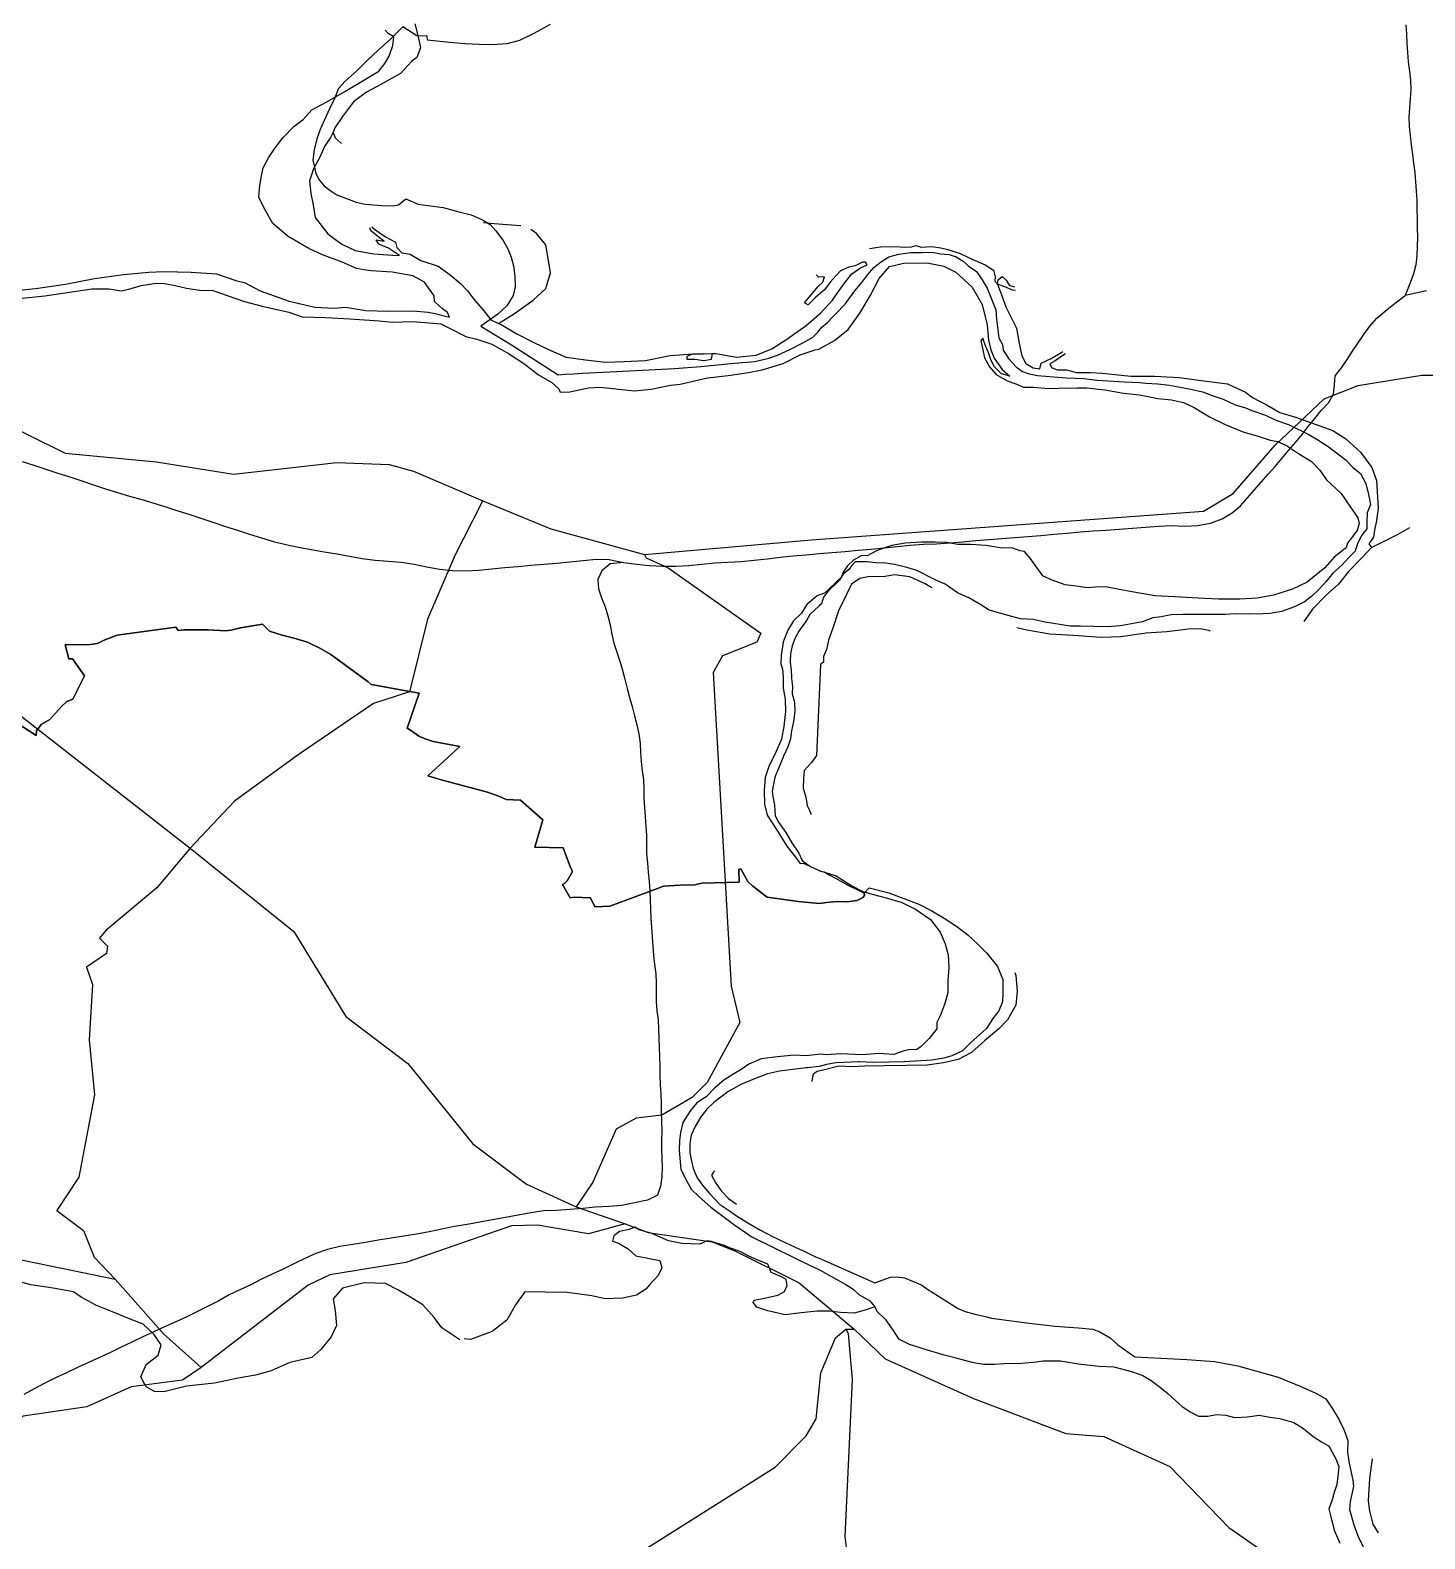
# Model space of a CAD drawing. Header units: metres. Extents: x 13.21 to 19.52, y 42.14 to 46.62.
# Drawn here: x 18.8407 to 19.1119, y 45.308 to 45.6013 of the extents above; entities that cross this region are included whole.
import ezdxf

# ---------------------------------------------------------------- set-up
doc = ezdxf.new("R2010")
doc.units = ezdxf.units.M
doc.header["$MEASUREMENT"] = 0
for name, color, linetype in [('CESTE', 5, 'Continuous'), ('hr', 9, 'Continuous'), ('PRUGE', 7, 'Continuous'), ('RIJEKE', 4, 'Continuous')]:
    doc.layers.add(name, color=color, linetype=linetype)

msp = doc.modelspace()

# ---------------------------------------------------------------- linework, layer by layer
at = {"layer": 'CESTE'}
for p, q in [((18.92315, 45.49882), (18.92874, 45.50982)), ((18.9602, 45.49934), (18.99266, 45.50223)), ((18.9602, 45.49934), (18.96052, 45.49872)), ((18.94692, 45.37252), (18.9564, 45.36924)), ((18.99932, 45.34876), (18.9998, 45.34791)), ((18.99932, 45.34876), (19.00098, 45.34874))]:
    msp.add_line(p, q, dxfattribs=at)
for points in [[(19.20006, 45.55706), (19.19057, 45.5511), (19.14395, 45.53242), (19.13182, 45.52946), (19.12939, 45.5295), (19.12394, 45.53315), (19.11899, 45.53414), (19.11134, 45.53417), (19.09887, 45.53218), (19.09227, 45.52954), (19.08285, 45.52064)], [(18.78033, 45.53806), (18.79305, 45.53821), (18.80287, 45.53621), (18.83296, 45.52628), (18.84753, 45.51909), (18.86528, 45.51736), (18.88024, 45.51498), (18.90033, 45.51728), (18.91054, 45.51689), (18.91529, 45.51559), (18.92874, 45.50982)], [(18.99266, 45.50223), (19.06886, 45.50782), (19.07467, 45.51123), (19.08285, 45.52064)], [(18.92874, 45.50982), (18.94195, 45.50436), (18.9602, 45.49934)], [(18.92315, 45.49882), (18.91798, 45.48679), (18.91446, 45.47265), (18.90749, 45.47042), (18.89283, 45.46044), (18.88046, 45.45139), (18.87181, 45.44228)], [(18.96052, 45.49872), (18.96482, 45.4968), (18.98282, 45.48406), (18.98203, 45.48234), (18.97538, 45.47964), (18.97354, 45.47642), (18.97701, 45.41546), (18.97872, 45.40838), (18.97238, 45.39671), (18.96943, 45.39379), (18.96358, 45.39035), (18.95856, 45.38977), (18.95469, 45.38765), (18.95017, 45.37734), (18.94692, 45.37252)], [(18.80734, 45.49431), (18.82614, 45.47793), (18.87181, 45.44228)], [(18.87181, 45.44228), (18.86536, 45.43454), (18.85545, 45.42624), (18.8542, 45.42475), (18.85576, 45.4232), (18.85559, 45.42182), (18.8517, 45.41917), (18.85282, 45.41579), (18.85218, 45.40504), (18.85323, 45.39431), (18.85016, 45.3783), (18.84592, 45.37181), (18.85111, 45.36792), (18.85319, 45.36276), (18.85725, 45.35851)], [(18.87181, 45.44228), (18.89202, 45.42609), (18.90208, 45.40956), (18.91419, 45.40041), (18.92682, 45.38481), (18.93723, 45.37693), (18.94692, 45.37252)], [(18.70388, 45.37324), (18.7058, 45.37446), (18.70786, 45.37767), (18.72266, 45.38042), (18.74043, 45.3793), (18.74553, 45.37946), (18.7503, 45.38057), (18.76553, 45.37923), (18.77495, 45.37664), (18.78986, 45.37426), (18.79211, 45.37328), (18.79279, 45.3699), (18.79505, 45.36893), (18.81276, 45.36759), (18.85725, 45.35851)], [(18.9564, 45.36924), (18.94933, 45.36729), (18.93941, 45.36896), (18.93434, 45.36888), (18.91379, 45.3617), (18.89899, 45.3593), (18.89479, 45.35731), (18.874, 45.34128)], [(18.9564, 45.36924), (18.96088, 45.36757), (18.97334, 45.36573), (18.97776, 45.36397), (18.99028, 45.35776), (19.00098, 45.34874)], [(18.85725, 45.35851), (18.86665, 45.34786), (18.874, 45.34128)], [(18.99164, 45.32804), (18.99359, 45.33132), (18.99445, 45.3403), (18.99732, 45.34708), (18.99932, 45.34876)], [(19.00098, 45.34874), (19.00701, 45.343), (19.02416, 45.33526), (19.04212, 45.32845), (19.0495, 45.32788), (19.06235, 45.32206), (19.07383, 45.31017), (19.08831, 45.30009), (19.10066, 45.28799)], [(18.9998, 45.34791), (19.00057, 45.33896), (18.99916, 45.30847), (19.00073, 45.29599), (18.99538, 45.28029), (18.99588, 45.27129), (18.99168, 45.26761)], [(18.874, 45.34128), (18.87035, 45.33885), (18.86035, 45.33753), (18.85177, 45.33368), (18.83937, 45.33182), (18.8343, 45.32921)], [(18.90533, 45.24919), (18.90814, 45.25419), (18.90761, 45.25956), (18.91139, 45.26171), (18.91294, 45.26518), (18.92505, 45.2789), (18.92899, 45.28113), (18.94244, 45.2861), (18.94429, 45.29313), (18.94649, 45.29631), (18.95907, 45.3052), (18.98562, 45.32193), (18.99164, 45.32804)]]:
    msp.add_lwpolyline(points, dxfattribs=at)
at = {"layer": 'hr'}
for points in [[(18.94187, 45.6024), (18.93868, 45.60068), (18.93585, 45.59927), (18.93341, 45.59863), (18.93057, 45.59846), (18.92801, 45.5985), (18.92531, 45.59865), (18.92227, 45.59888), (18.91802, 45.59937), (18.91793, 45.60017), (18.91589, 45.60018), (18.91322, 45.60193), (18.91083, 45.5996), (18.9084, 45.59741), (18.90632, 45.59547), (18.90424, 45.59343), (18.90199, 45.59136), (18.90067, 45.58995), (18.89997, 45.58817), (18.89898, 45.58614), (18.89792, 45.58373), (18.89709, 45.58198), (18.89646, 45.58015), (18.89593, 45.57806), (18.89572, 45.57606), (18.89593, 45.57495), (18.89627, 45.57344), (18.89691, 45.57218), (18.8979, 45.57102), (18.89898, 45.57022), (18.90034, 45.56929), (18.9041, 45.56784), (18.9059, 45.56748), (18.90903, 45.56725), (18.91127, 45.56715), (18.91233, 45.56736), (18.9138, 45.56851), (18.91618, 45.56749), (18.92104, 45.56681), (18.92365, 45.56609), (18.92647, 45.5654), (18.92868, 45.56442), (18.93019, 45.56351), (18.93126, 45.56229), (18.93272, 45.56039), (18.93364, 45.55882), (18.93423, 45.55717), (18.9347, 45.55547), (18.93497, 45.55349), (18.93501, 45.5514), (18.93463, 45.54972), (18.93343, 45.54771), (18.93164, 45.54609), (18.92839, 45.54378), (18.93433, 45.54012), (18.94341, 45.53432), (18.94475, 45.5344), (18.94638, 45.53449), (18.94821, 45.5346), (18.95472, 45.53497), (18.966, 45.5355), (18.97117, 45.5359), (18.97769, 45.53655), (18.98166, 45.53689), (18.98437, 45.53756), (18.98602, 45.53815), (18.98848, 45.53923), (18.99124, 45.54063), (18.99292, 45.54162), (18.99388, 45.5426), (18.99413, 45.54293), (18.99465, 45.54356), (18.99579, 45.54447), (18.99671, 45.54547), (18.99798, 45.54672), (18.99935, 45.5482), (19.00109, 45.55064), (19.00243, 45.55224), (19.00361, 45.5538), (19.00476, 45.55519), (19.00609, 45.55622), (19.00772, 45.55721), (19.00965, 45.55777), (19.01194, 45.5581), (19.01421, 45.55807), (19.01614, 45.55815), (19.01777, 45.55784), (19.0194, 45.55766), (19.02081, 45.55722), (19.02235, 45.55627), (19.02312, 45.55552), (19.02473, 45.55439), (19.02585, 45.55278), (19.02679, 45.55114), (19.02852, 45.54695), (19.02862, 45.54509), (19.02909, 45.54147), (19.02982, 45.54018), (19.02995, 45.53909), (19.03098, 45.53749), (19.03247, 45.53587), (19.03372, 45.53492), (19.03479, 45.53455), (19.03498, 45.53449), (19.03658, 45.53415), (19.04216, 45.53369), (19.04566, 45.53361), (19.04813, 45.53328), (19.05354, 45.53292), (19.05652, 45.53278), (19.05766, 45.5327), (19.06003, 45.53253), (19.06226, 45.53228), (19.06641, 45.53149), (19.06872, 45.53096), (19.07058, 45.53029), (19.07272, 45.52958), (19.07505, 45.52845), (19.07704, 45.52786), (19.0783, 45.52737), (19.08097, 45.52644), (19.08256, 45.52567), (19.08284, 45.52554), (19.08552, 45.52455), (19.08938, 45.52272), (19.09111, 45.52167), (19.09316, 45.52034), (19.09498, 45.51891), (19.09664, 45.51769), (19.09786, 45.51634), (19.09941, 45.51509), (19.10045, 45.51317), (19.101, 45.51105), (19.10139, 45.50906), (19.10074, 45.50746), (19.10064, 45.50574), (19.10063, 45.50434), (19.09958, 45.50304), (19.09883, 45.50141), (19.09845, 45.50026), (19.09837, 45.5), (19.0972, 45.49884), (19.0958, 45.49732), (19.09411, 45.49578), (19.09266, 45.49408), (19.09122, 45.49249), (19.08993, 45.49129), (19.0885, 45.49015), (19.08657, 45.48922), (19.08407, 45.48829), (19.08187, 45.4879), (19.08041, 45.48782), (19.07772, 45.48779), (19.07507, 45.4878), (19.07304, 45.4877), (19.07088, 45.48772), (19.06823, 45.48768), (19.06493, 45.4877), (19.06264, 45.48765), (19.06188, 45.48749), (19.06074, 45.48726), (19.05902, 45.48704), (19.05705, 45.48628), (19.05277, 45.48551), (19.05015, 45.48532), (19.04496, 45.48543), (19.04296, 45.48544), (19.03811, 45.48619), (19.03579, 45.48672), (19.03328, 45.48688), (19.03092, 45.48748), (19.02722, 45.48857), (19.02557, 45.48959), (19.02327, 45.49093), (19.02108, 45.49191), (19.01865, 45.49362), (19.01671, 45.49442), (19.01313, 45.49626), (19.0112, 45.49687), (19.00883, 45.49745), (19.00713, 45.49771), (19.00518, 45.49776), (19.00351, 45.49791), (19.00118, 45.49795), (19.00052, 45.49726), (18.99992, 45.49644), (18.99884, 45.49554), (18.99809, 45.49436), (18.99583, 45.49216), (18.9952, 45.49134), (18.995, 45.49105), (18.99458, 45.48978), (18.99413, 45.48938), (18.99235, 45.48768), (18.99166, 45.48654), (18.99034, 45.48463), (18.99023, 45.48446), (18.98949, 45.48316), (18.9889, 45.48163), (18.98859, 45.4801), (18.98854, 45.47847), (18.98873, 45.47684), (18.98876, 45.47553), (18.98877, 45.47525), (18.98895, 45.47372), (18.98891, 45.47228), (18.98938, 45.47063), (18.9894, 45.46889), (18.98914, 45.46693), (18.98879, 45.46508), (18.9886, 45.46352), (18.98803, 45.46196), (18.9872, 45.46017), (18.98657, 45.45855), (18.98604, 45.45733), (18.98588, 45.45692), (18.98555, 45.45601), (18.98519, 45.4544), (18.98503, 45.45326), (18.98514, 45.45234), (18.98544, 45.45065), (18.98559, 45.44856), (18.98625, 45.44734), (18.98766, 45.44534), (18.98882, 45.4433), (18.99023, 45.44129), (18.99086, 45.43985), (18.99164, 45.43932), (18.99246, 45.43871), (18.99413, 45.4379), (18.9944, 45.43779), (18.99511, 45.43767), (18.99623, 45.43702), (18.99736, 45.43647), (18.99998, 45.43493), (19.00193, 45.43407), (19.00288, 45.43352), (19.00296, 45.43306), (19.00265, 45.43271), (19.00208, 45.43237), (19.0015, 45.43213), (19.00011, 45.43188), (18.99961, 45.43184), (18.99793, 45.43193), (18.99679, 45.43185), (18.99561, 45.43172), (18.99413, 45.43152), (18.9901, 45.4319), (18.98405, 45.43274), (18.98123, 45.43488), (18.98025, 45.43581), (18.97892, 45.43826), (18.97855, 45.43815), (18.97857, 45.43567), (18.97131, 45.43544), (18.96997, 45.43516), (18.96711, 45.43506), (18.96387, 45.4349), (18.96322, 45.43465), (18.9587, 45.43293), (18.95342, 45.43101), (18.95055, 45.43088), (18.94966, 45.43261), (18.94654, 45.43274), (18.94572, 45.43263), (18.94427, 45.43522), (18.94468, 45.43548), (18.94514, 45.43595), (18.94614, 45.43761), (18.9461, 45.43793), (18.94579, 45.43854), (18.94437, 45.44237), (18.93886, 45.44246), (18.94043, 45.44781), (18.93607, 45.45159), (18.93329, 45.45172), (18.93185, 45.45236), (18.92963, 45.45317), (18.92063, 45.45556), (18.91803, 45.45632), (18.92429, 45.46203), (18.9191, 45.46298), (18.91752, 45.46352), (18.91641, 45.46397), (18.91468, 45.46519), (18.91402, 45.46559), (18.91636, 45.47239), (18.91528, 45.47261), (18.90706, 45.47409), (18.90646, 45.47459), (18.89922, 45.47991), (18.89704, 45.48113), (18.89464, 45.4823), (18.89223, 45.48303), (18.88972, 45.4837), (18.88727, 45.48445), (18.88588, 45.48582), (18.88279, 45.48528), (18.88165, 45.48508), (18.87976, 45.48464), (18.87874, 45.48455), (18.87533, 45.4847), (18.87101, 45.48473), (18.87062, 45.48471), (18.86948, 45.48462), (18.86904, 45.48522), (18.85762, 45.48366), (18.85513, 45.48271), (18.85381, 45.48205), (18.85244, 45.48186), (18.84751, 45.4818), (18.84824, 45.47907), (18.84893, 45.47911), (18.85131, 45.47578), (18.84902, 45.47126), (18.84786, 45.47078), (18.84683, 45.46981), (18.84457, 45.46732), (18.84289, 45.46633), (18.84195, 45.46508), (18.8419, 45.4642), (18.83444, 45.46896)], [(18.83444, 45.46896), (18.8419, 45.4642), (18.84195, 45.46508), (18.84289, 45.46633), (18.84457, 45.46732), (18.84683, 45.46981), (18.84786, 45.47078), (18.84902, 45.47126), (18.85131, 45.47578), (18.84893, 45.47911), (18.84824, 45.47907), (18.84751, 45.4818), (18.85244, 45.48186), (18.85381, 45.48205), (18.85513, 45.48271), (18.85762, 45.48366), (18.86904, 45.48522), (18.86948, 45.48462), (18.87062, 45.48471), (18.87101, 45.48473), (18.87533, 45.4847), (18.87874, 45.48455), (18.87976, 45.48464), (18.88165, 45.48508), (18.88279, 45.48528), (18.88588, 45.48582), (18.88727, 45.48445), (18.88972, 45.4837), (18.89223, 45.48303), (18.89464, 45.4823), (18.89704, 45.48113), (18.89922, 45.47991), (18.90646, 45.47459), (18.90706, 45.47409), (18.91528, 45.47261), (18.91636, 45.47239), (18.91402, 45.46559), (18.91468, 45.46519), (18.91641, 45.46397), (18.91752, 45.46352), (18.9191, 45.46298), (18.92429, 45.46203), (18.91803, 45.45632), (18.92063, 45.45556), (18.92963, 45.45317), (18.93185, 45.45236), (18.93329, 45.45172), (18.93607, 45.45159), (18.94043, 45.44781), (18.93886, 45.44246), (18.94437, 45.44237), (18.94579, 45.43854), (18.9461, 45.43793), (18.94614, 45.43761), (18.94514, 45.43595), (18.94468, 45.43548), (18.94427, 45.43522), (18.94572, 45.43263), (18.94654, 45.43274), (18.94966, 45.43261), (18.95055, 45.43088), (18.95342, 45.43101), (18.9587, 45.43293), (18.96322, 45.43465), (18.96387, 45.4349), (18.96711, 45.43506), (18.96997, 45.43516), (18.97131, 45.43544), (18.97857, 45.43567), (18.97855, 45.43815), (18.97892, 45.43826), (18.98025, 45.43581), (18.98123, 45.43488), (18.98405, 45.43274), (18.9901, 45.4319), (18.99413, 45.43152), (18.99561, 45.43172), (18.99679, 45.43185), (18.99793, 45.43193), (18.99961, 45.43184), (19.00011, 45.43188), (19.0015, 45.43213), (19.00208, 45.43237), (19.00265, 45.43271), (19.00296, 45.43306), (19.00288, 45.43352), (19.00386, 45.43459), (19.00772, 45.43358), (19.01352, 45.43137), (19.01606, 45.4301), (19.0188, 45.42848), (19.02115, 45.42688), (19.02308, 45.42541), (19.02502, 45.42358), (19.02668, 45.42194), (19.02884, 45.41925), (19.02986, 45.41672), (19.02987, 45.4141), (19.02982, 45.41242), (19.02906, 45.41067), (19.02794, 45.40914), (19.02669, 45.40722), (19.02542, 45.40602), (19.02359, 45.4044), (19.022, 45.4029), (19.01995, 45.40191), (19.01838, 45.40146), (19.01608, 45.40104), (19.01075, 45.40076), (19.01061, 45.40075), (19.00767, 45.40064), (19.00455, 45.40063), (19.00199, 45.40071), (19.00179, 45.40072), (18.99748, 45.40053), (18.99561, 45.4002), (18.99414, 45.3998), (18.99187, 45.39959), (18.99165, 45.39955), (18.98641, 45.39889), (18.98412, 45.39838), (18.98155, 45.39741), (18.9789, 45.39632), (18.97799, 45.3958), (18.97642, 45.39487), (18.9737, 45.39282), (18.97229, 45.3915), (18.97111, 45.39001), (18.97005, 45.38816), (18.96923, 45.38646), (18.96899, 45.38481), (18.96902, 45.38307), (18.96934, 45.3814), (18.96968, 45.37998), (18.97043, 45.3782), (18.97149, 45.37675), (18.9728, 45.37514), (18.97493, 45.37295), (18.97516, 45.37279), (18.9767, 45.37179), (18.97808, 45.37082), (18.98028, 45.36944), (18.98277, 45.36802), (18.98523, 45.36674), (18.98853, 45.36515), (18.99034, 45.36432), (18.99123, 45.36391), (18.99344, 45.36284), (18.99413, 45.36255), (19.00495, 45.35776), (19.00801, 45.3589), (19.00934, 45.35891), (19.01073, 45.35875), (19.01385, 45.35744), (19.01411, 45.35733), (19.01551, 45.35636), (19.01591, 45.35609), (19.02106, 45.35285), (19.02132, 45.35273), (19.02252, 45.35218), (19.02444, 45.35165), (19.02648, 45.3512), (19.02769, 45.35093), (19.0311, 45.35043), (19.03448, 45.35), (19.04003, 45.34935), (19.04461, 45.34903), (19.0474, 45.34874), (19.04875, 45.34826), (19.05071, 45.34708), (19.05222, 45.34569), (19.05553, 45.34336), (19.06567, 45.34284), (19.07101, 45.34246), (19.07555, 45.3416), (19.08338, 45.33942), (19.08783, 45.33762), (19.09062, 45.33635), (19.09269, 45.33521), (19.09397, 45.33324), (19.09526, 45.33114), (19.09615, 45.32924), (19.09694, 45.32714), (19.0969, 45.32477), (19.09721, 45.32274), (19.09792, 45.31942), (19.09803, 45.31816), (19.09738, 45.31525), (19.09728, 45.31367), (19.09809, 45.31071), (19.09906, 45.30823), (19.10065, 45.30506)]]:
    msp.add_lwpolyline(points, dxfattribs=at)
at = {"layer": 'PRUGE'}
for points in [[(19.10825, 45.60232), (19.10833, 45.60052), (19.10841, 45.59873), (19.10853, 45.59694), (19.1087, 45.59515), (19.10894, 45.59336), (19.10911, 45.59157), (19.10918, 45.58977), (19.10906, 45.58797), (19.10893, 45.58618), (19.10883, 45.58439), (19.10891, 45.58259), (19.10906, 45.5808), (19.10928, 45.57901), (19.10951, 45.57723), (19.10975, 45.57544), (19.10996, 45.57365), (19.11012, 45.57185), (19.11025, 45.57006), (19.11034, 45.56826), (19.1104, 45.56647), (19.11043, 45.56468), (19.11046, 45.56288), (19.11047, 45.56108), (19.11046, 45.55929), (19.1104, 45.5575), (19.1102, 45.5557), (19.10971, 45.55393), (19.10907, 45.5522), (19.10811, 45.54975)], [(19.11224, 45.55061), (19.10811, 45.54975)], [(18.95612, 45.49784), (18.95863, 45.49751), (18.96115, 45.49722), (18.9637, 45.49708), (18.96626, 45.49709), (18.9688, 45.49721), (18.97133, 45.49749), (18.97386, 45.49773), (18.97641, 45.49788), (18.97896, 45.49803), (18.98149, 45.49825), (18.98402, 45.49853), (18.98654, 45.49884), (18.98906, 45.4991), (18.9916, 45.49932), (18.99414, 45.49954), (18.99668, 45.49973), (18.99921, 45.49994), (19.00175, 45.50018), (19.00428, 45.50042), (19.00681, 45.50065), (19.00935, 45.5009), (19.01187, 45.5012), (19.01441, 45.50136), (19.01697, 45.50145), (19.01951, 45.50163), (19.02205, 45.50184), (19.02459, 45.50206), (19.02712, 45.50226), (19.02966, 45.50246), (19.0322, 45.50264), (19.03474, 45.50285), (19.03728, 45.50307), (19.03981, 45.5033), (19.04235, 45.50354), (19.04488, 45.50376), (19.04743, 45.50394), (19.04997, 45.5041), (19.05251, 45.50428), (19.05506, 45.50447), (19.0576, 45.50466), (19.06014, 45.50486), (19.06268, 45.50501), (19.06268, 45.50501), (19.06525, 45.50489), (19.06778, 45.50501), (19.07025, 45.50548), (19.07253, 45.50631), (19.07447, 45.50746), (19.07609, 45.50886), (19.07746, 45.51038), (19.07878, 45.51192), (19.08011, 45.51345), (19.08149, 45.51496), (19.08283, 45.5165), (19.08411, 45.51805), (19.08542, 45.51959), (19.08675, 45.52112), (19.08805, 45.52267), (19.08927, 45.52425), (19.09051, 45.52582), (19.09178, 45.52737), (19.09318, 45.52888), (19.09416, 45.53053), (19.09438, 45.53232), (19.09447, 45.53408), (19.09571, 45.53567), (19.09683, 45.53729), (19.09789, 45.53892), (19.09898, 45.54054), (19.10007, 45.54217), (19.10124, 45.54377), (19.10261, 45.54529), (19.1042, 45.54669), (19.1059, 45.54803), (19.10811, 45.54975)], [(18.83914, 45.51746), (18.84147, 45.51671), (18.84379, 45.51596), (18.84611, 45.51521), (18.84843, 45.51446), (18.85075, 45.51369), (18.85306, 45.51291), (18.85537, 45.51216), (18.85772, 45.51144), (18.86007, 45.51074), (18.86243, 45.51004), (18.86478, 45.50933), (18.86712, 45.50861), (18.86944, 45.50787), (18.87177, 45.50712), (18.8741, 45.50637), (18.87642, 45.50561), (18.87873, 45.50484), (18.88104, 45.50408), (18.88337, 45.50333), (18.8857, 45.50259), (18.88805, 45.50188), (18.89045, 45.50128), (18.89291, 45.50077), (18.89539, 45.50034), (18.89787, 45.49991), (18.90035, 45.49948), (18.90283, 45.49905), (18.90531, 45.4986), (18.90782, 45.49827), (18.91037, 45.4981), (18.9129, 45.49785), (18.9154, 45.49747), (18.91785, 45.49696), (18.92034, 45.49654), (18.92286, 45.49627), (18.92542, 45.49618), (18.92796, 45.49633), (18.9305, 45.49658), (18.93302, 45.49685), (18.93556, 45.49706), (18.9381, 45.49727), (18.94063, 45.49747), (18.94317, 45.4977), (18.9457, 45.49794), (18.94823, 45.49819), (18.95078, 45.49848), (18.95078, 45.49848), (18.95329, 45.49841), (18.95612, 45.49784)], [(18.95612, 45.49784), (18.95353, 45.49752), (18.95188, 45.49622), (18.9511, 45.4945), (18.95126, 45.49268), (18.95185, 45.49094), (18.95255, 45.4892), (18.95306, 45.48744), (18.95349, 45.48568), (18.95386, 45.4839), (18.95423, 45.48212), (18.95481, 45.48037), (18.95542, 45.47862), (18.95592, 45.47686), (18.95638, 45.4751), (18.95683, 45.47333), (18.95729, 45.47156), (18.95776, 45.4698), (18.95825, 45.46803), (18.95872, 45.46627), (18.9591, 45.46449), (18.95934, 45.46271), (18.95943, 45.46091), (18.95954, 45.45911), (18.95971, 45.45732), (18.95997, 45.45554), (18.96006, 45.45374), (18.96009, 45.45194), (18.96019, 45.45015), (18.96031, 45.44836), (18.96044, 45.44656), (18.96059, 45.44477), (18.96059, 45.44298), (18.96059, 45.44118), (18.96075, 45.43939), (18.96093, 45.43759), (18.96109, 45.4358), (18.96121, 45.43401), (18.9613, 45.43222), (18.96137, 45.43042), (18.96145, 45.42863), (18.96154, 45.42683), (18.96165, 45.42504), (18.96178, 45.42325), (18.96193, 45.42146), (18.96213, 45.41966), (18.96236, 45.41787), (18.96246, 45.41607), (18.96248, 45.41428), (18.96243, 45.41249), (18.96261, 45.41069), (18.96282, 45.4089), (18.96291, 45.40711), (18.96298, 45.40531), (18.96304, 45.40352), (18.96311, 45.40173), (18.96316, 45.39993), (18.9632, 45.39813), (18.96326, 45.39634), (18.96336, 45.39454), (18.96343, 45.39275), (18.96346, 45.39095), (18.96351, 45.38916), (18.96353, 45.38736), (18.9635, 45.38556), (18.96349, 45.38377), (18.96353, 45.38197), (18.96363, 45.38018), (18.96359, 45.37839), (18.96332, 45.37658), (18.96272, 45.37478), (18.96075, 45.37385), (18.95822, 45.37329), (18.95577, 45.37279), (18.95324, 45.37261), (18.95069, 45.37249), (18.94817, 45.37225), (18.94564, 45.372), (18.9431, 45.37181), (18.94055, 45.37174), (18.93806, 45.37139), (18.93559, 45.37093), (18.93313, 45.37046), (18.93066, 45.37002), (18.92818, 45.36958), (18.92573, 45.36911), (18.92325, 45.36869), (18.92078, 45.36823), (18.91834, 45.36771), (18.91587, 45.36726), (18.91339, 45.36685), (18.9109, 45.36648), (18.90842, 45.36606), (18.90594, 45.36563), (18.90346, 45.36523), (18.90097, 45.36482), (18.89855, 45.36427), (18.89627, 45.36347), (18.89411, 45.36251), (18.89203, 45.36147), (18.88994, 45.36044), (18.88781, 45.35946), (18.88569, 45.35846), (18.88366, 45.35737), (18.88152, 45.35641), (18.8794, 45.35541), (18.87739, 45.3543), (18.87534, 45.35323), (18.87326, 45.3522), (18.87117, 45.35118), (18.86903, 45.3502), (18.86688, 45.34923), (18.86477, 45.34823), (18.86263, 45.34725), (18.8605, 45.34626), (18.85842, 45.34523), (18.85632, 45.34421), (18.85419, 45.34322), (18.85204, 45.34225), (18.84991, 45.34128), (18.84779, 45.34028), (18.84567, 45.33929), (18.84358, 45.33826), (18.84153, 45.33719), (18.83952, 45.33609)]]:
    msp.add_lwpolyline(points, dxfattribs=at)
at = {"layer": 'RIJEKE'}
for points in [[(18.8361, 45.5505), (18.84179, 45.55109), (18.84758, 45.55194), (18.85323, 45.55301), (18.85885, 45.55383), (18.86382, 45.55425), (18.86673, 45.55436), (18.87202, 45.55427), (18.87202, 45.55427), (18.87694, 45.55394), (18.88089, 45.55256), (18.88243, 45.55227), (18.88544, 45.55065), (18.89111, 45.54864), (18.8961, 45.54746), (18.89991, 45.54728), (18.90203, 45.54744), (18.90203, 45.54744), (18.90284, 45.54734), (18.90597, 45.54683), (18.91037, 45.54665), (18.91518, 45.54671), (18.91518, 45.54671), (18.9181, 45.54646), (18.9195, 45.54621), (18.92224, 45.54548), (18.92189, 45.5464), (18.92088, 45.54711), (18.92031, 45.54766), (18.91935, 45.54858), (18.91929, 45.54964), (18.91743, 45.55229), (18.91517, 45.55353), (18.9111, 45.55428), (18.90706, 45.55454), (18.90564, 45.55474), (18.90416, 45.55495), (18.9014, 45.55621), (18.89757, 45.55761), (18.89491, 45.55889), (18.89092, 45.56122), (18.88793, 45.56372), (18.88627, 45.5666), (18.88522, 45.56885), (18.88536, 45.57109), (18.8857, 45.57296), (18.88606, 45.57451), (18.88706, 45.57651), (18.88835, 45.57845), (18.88994, 45.58043), (18.89199, 45.58256), (18.89381, 45.58396), (18.89553, 45.5858), (18.8984, 45.58736), (18.90192, 45.58935), (18.90629, 45.59198), (18.90853, 45.59331), (18.9097, 45.5948), (18.91053, 45.59624), (18.91128, 45.59831), (18.91143, 45.60004), (18.91033, 45.60064), (18.90979, 45.60131)], [(18.91555, 45.60251), (18.91616, 45.6), (18.91666, 45.59784), (18.91589, 45.59602), (18.91489, 45.59523), (18.91277, 45.59288), (18.90889, 45.59072), (18.90613, 45.58923), (18.90362, 45.58737), (18.90144, 45.58453), (18.89995, 45.58231), (18.89963, 45.58146)], [(18.89963, 45.58146), (18.89915, 45.58045), (18.89798, 45.57867), (18.89704, 45.57663), (18.89581, 45.57433), (18.89503, 45.57204), (18.89529, 45.56953), (18.89575, 45.56735), (18.89614, 45.56491), (18.89858, 45.56173), (18.90135, 45.55969), (18.90395, 45.55849), (18.90756, 45.55779), (18.91121, 45.55753), (18.91255, 45.55749), (18.91039, 45.55892), (18.90852, 45.55969), (18.90798, 45.56056), (18.90798, 45.56056), (18.90955, 45.56026), (18.90865, 45.56093), (18.90697, 45.56229), (18.90676, 45.56289)], [(18.90124, 45.57929), (18.90011, 45.58028), (18.89963, 45.58146)], [(18.90715, 45.5631), (18.90767, 45.56263), (18.90985, 45.5611), (18.91177, 45.56012), (18.91201, 45.55907), (18.91299, 45.55801), (18.9146, 45.55774), (18.91671, 45.55652), (18.92006, 45.55541), (18.92237, 45.55374), (18.92441, 45.55205), (18.92578, 45.55066), (18.92701, 45.54902), (18.92895, 45.54676), (18.93031, 45.54496), (18.93177, 45.5443)], [(18.93612, 45.56327), (18.93344, 45.56343), (18.93093, 45.56363), (18.92888, 45.56388)], [(18.93177, 45.5443), (18.9349, 45.54625), (18.93851, 45.54884), (18.94103, 45.55109), (18.94189, 45.55411), (18.94141, 45.55733), (18.94103, 45.5596), (18.93916, 45.56176), (18.93831, 45.56242)], [(18.93831, 45.56242), (18.93811, 45.56258)], [(19.00395, 45.55884), (19.00606, 45.55918), (19.00886, 45.55927), (19.00886, 45.55927), (19.01083, 45.55913), (19.0121, 45.55917), (19.01292, 45.55942), (19.01292, 45.55942), (19.01399, 45.5591), (19.01607, 45.55925), (19.01607, 45.55925), (19.01782, 45.55899), (19.01918, 45.55868), (19.02156, 45.5579), (19.02401, 45.5567), (19.02646, 45.55567), (19.02803, 45.55464), (19.0284, 45.55335), (19.02828, 45.55252), (19.02886, 45.55193)], [(18.97339, 45.53844), (18.97407, 45.53846), (18.97407, 45.53846), (18.97805, 45.5377), (18.9819, 45.53814), (18.98497, 45.53936), (18.98785, 45.54124), (18.99164, 45.54386), (18.99363, 45.54565), (18.99439, 45.54628), (18.99523, 45.54717), (18.99673, 45.54882), (18.99788, 45.55051), (18.99925, 45.55239), (19.0005, 45.55395), (19.00219, 45.55508), (19.00348, 45.55567), (19.00318, 45.55623), (19.00318, 45.55623), (19.00256, 45.55617), (19.00115, 45.55549), (18.99994, 45.55526), (18.99831, 45.55452), (18.99749, 45.55363), (18.99632, 45.55231), (18.99518, 45.55084), (18.99439, 45.55015), (18.99347, 45.54934), (18.99203, 45.54793), (18.99131, 45.54828), (18.99251, 45.54979), (18.99394, 45.55147), (18.99489, 45.5523), (18.99521, 45.55336), (18.99521, 45.55336), (18.99403, 45.55328), (18.99355, 45.55371)], [(18.83916, 45.54922), (18.8436, 45.54963), (18.84838, 45.55036), (18.85273, 45.55102), (18.85608, 45.551), (18.85608, 45.551), (18.85842, 45.55064), (18.85993, 45.55095), (18.86232, 45.55169), (18.86521, 45.55211), (18.86694, 45.55205), (18.86694, 45.55205), (18.86891, 45.55165), (18.87113, 45.55116), (18.87369, 45.55073), (18.87623, 45.55071), (18.87623, 45.55071), (18.87903, 45.54971), (18.88242, 45.54853), (18.88584, 45.54762), (18.891, 45.54649), (18.89362, 45.5456), (18.89817, 45.54543), (18.90288, 45.54516), (18.90861, 45.54477), (18.9111, 45.54454), (18.91517, 45.54465), (18.91517, 45.54465), (18.91828, 45.54442), (18.92058, 45.5442), (18.92217, 45.54343), (18.92542, 45.54178), (18.92759, 45.54122), (18.93052, 45.54027), (18.93372, 45.53847), (18.93692, 45.53639), (18.93956, 45.53429), (18.94218, 45.53282), (18.94354, 45.53155), (18.94379, 45.53093), (18.94568, 45.53099), (18.94931, 45.53178), (18.95159, 45.53193), (18.95159, 45.53193), (18.95521, 45.53151), (18.95822, 45.53116), (18.96147, 45.53152), (18.96523, 45.53229), (18.9671, 45.5325), (18.97241, 45.53369), (18.97646, 45.53418), (18.98044, 45.53475), (18.9831, 45.53524), (18.98713, 45.53651), (18.99046, 45.53818), (18.99339, 45.53913), (18.99411, 45.53926), (18.99712, 45.54097), (18.99979, 45.54313), (19.00209, 45.54628), (19.00404, 45.54968), (19.00584, 45.55304), (19.00785, 45.55534), (19.01059, 45.55598), (19.01517, 45.55606), (19.01517, 45.55606), (19.01842, 45.55545), (19.02074, 45.55425), (19.02393, 45.55131), (19.02585, 45.54799), (19.02679, 45.544), (19.02711, 45.54102), (19.02753, 45.53917), (19.02818, 45.53752), (19.02974, 45.53533), (19.0312, 45.53404), (19.02961, 45.5345), (19.02824, 45.53586), (19.02752, 45.53723), (19.02704, 45.53877), (19.02652, 45.53996), (19.02597, 45.5414), (19.02597, 45.5414), (19.0256, 45.54088), (19.026, 45.53913), (19.02632, 45.53762), (19.02727, 45.53585), (19.02854, 45.53438), (19.03071, 45.53315), (19.0324, 45.53255), (19.03388, 45.53192), (19.03584, 45.53188), (19.03584, 45.53188), (19.03877, 45.53163), (19.04076, 45.53169), (19.04435, 45.53177), (19.04622, 45.53175), (19.04622, 45.53175), (19.04973, 45.53138), (19.05333, 45.53073), (19.05647, 45.53038), (19.05998, 45.52971), (19.06265, 45.52941), (19.06499, 45.52895), (19.06708, 45.52794), (19.07005, 45.52614), (19.07311, 45.52467), (19.07673, 45.52318), (19.07934, 45.52242), (19.08184, 45.52162), (19.08331, 45.52133), (19.08524, 45.52044), (19.08758, 45.51888), (19.08987, 45.51743), (19.09148, 45.51578), (19.09281, 45.51391), (19.09563, 45.51123), (19.09746, 45.5086), (19.09889, 45.50651), (19.09916, 45.50537), (19.09877, 45.50405), (19.09769, 45.50262), (19.09686, 45.50157), (19.0966, 45.50067), (19.09619, 45.50034), (19.09431, 45.49885), (19.0925, 45.4968), (19.08905, 45.49402), (19.08622, 45.49262), (19.0825, 45.49147), (19.0793, 45.4909), (19.07595, 45.49071), (19.07181, 45.49068), (19.06785, 45.49086), (19.06326, 45.49114), (19.05948, 45.49131), (19.05642, 45.49182), (19.05246, 45.49259), (19.05024, 45.49303), (19.05024, 45.49303), (19.04871, 45.49306), (19.04622, 45.49286), (19.04467, 45.49312), (19.04196, 45.4935), (19.03924, 45.49444), (19.03766, 45.49521), (19.03645, 45.49685), (19.03517, 45.49865), (19.03406, 45.49995), (19.03326, 45.50009), (19.03182, 45.50058), (19.02934, 45.50067), (19.02657, 45.50109), (19.02364, 45.5013), (19.02364, 45.5013), (19.02109, 45.50134), (19.01891, 45.50173), (19.01891, 45.50173), (19.01669, 45.50175), (19.01406, 45.50174), (19.01089, 45.50154), (19.00827, 45.5011), (19.00632, 45.50044), (19.00527, 45.5001), (19.00351, 45.49908), (19.00246, 45.4992), (19.00246, 45.4992), (19.00084, 45.49829), (18.99967, 45.49717), (18.99879, 45.49593), (18.9985, 45.49504), (18.99735, 45.49388), (18.99617, 45.49277), (18.99516, 45.49184), (18.99379, 45.49135), (18.99176, 45.48966), (18.99069, 45.48794), (18.98918, 45.48648), (18.98808, 45.48466), (18.98752, 45.48333), (18.98712, 45.48235), (18.98674, 45.47978), (18.98671, 45.47811), (18.987, 45.47708), (18.98716, 45.47558), (18.98716, 45.47341), (18.98754, 45.47127), (18.98763, 45.46884), (18.9873, 45.46591), (18.98681, 45.46348), (18.98562, 45.46061), (18.98444, 45.45832), (18.98368, 45.45602), (18.98348, 45.45348), (18.98354, 45.45086), (18.98405, 45.44866), (18.98583, 45.44589), (18.98789, 45.44265), (18.98953, 45.44053), (18.99039, 45.43937), (18.99125, 45.43927), (18.99262, 45.43863), (18.99435, 45.43786), (18.99745, 45.43691), (19.0005, 45.43498), (19.00251, 45.43393), (19.00444, 45.43332), (19.00744, 45.43254), (19.00915, 45.43206)], [(19.02886, 45.55193), (19.02894, 45.55278), (19.02971, 45.55339), (19.02971, 45.55339), (19.03054, 45.55272), (19.03118, 45.55167), (19.03211, 45.5514)], [(19.03236, 45.55069), (19.03177, 45.55078), (19.03028, 45.55138), (19.02886, 45.55193)], [(19.02886, 45.55193), (19.02962, 45.54982), (19.03042, 45.5475), (19.0325, 45.54336), (19.03305, 45.54038), (19.03359, 45.53802), (19.03435, 45.53649), (19.03575, 45.53564), (19.03705, 45.53547), (19.03735, 45.53655), (19.03927, 45.5375), (19.04137, 45.53868), (19.04151, 45.53885)], [(18.93177, 45.5443), (18.9323, 45.54407), (18.93534, 45.5423), (18.93868, 45.54058), (18.94152, 45.53922), (18.94496, 45.53773), (18.94874, 45.53719), (18.95261, 45.53678), (18.95624, 45.53687), (18.96035, 45.53707), (18.96515, 45.53806), (18.96966, 45.53836)], [(18.96966, 45.53836), (18.96839, 45.53785), (18.96844, 45.53737), (18.97, 45.53736), (18.97, 45.53736), (18.97172, 45.53709), (18.9732, 45.53732), (18.97339, 45.53844)], [(18.96966, 45.53836), (18.97185, 45.53841), (18.97339, 45.53844)], [(19.04205, 45.5384), (19.0417, 45.5382), (19.04003, 45.53704), (19.039, 45.53643), (19.03934, 45.53571), (19.04045, 45.53524), (19.04224, 45.53529), (19.04224, 45.53529), (19.0442, 45.53473), (19.04684, 45.53473), (19.04684, 45.53473), (19.04926, 45.53461), (19.05474, 45.53406), (19.05943, 45.53405), (19.05943, 45.53405), (19.06416, 45.53375), (19.06896, 45.53312), (19.07353, 45.53252), (19.07708, 45.53093), (19.07841, 45.5299), (19.08128, 45.52838), (19.08375, 45.527), (19.08676, 45.52606), (19.08988, 45.52499), (19.09405, 45.52349), (19.09657, 45.52186), (19.09943, 45.51924), (19.10163, 45.51626), (19.1025, 45.51376), (19.10263, 45.51163), (19.10286, 45.50839), (19.10253, 45.50599), (19.10211, 45.50411), (19.10194, 45.50275), (19.10106, 45.50142), (19.10157, 45.50071)], [(19.10157, 45.50071), (19.10671, 45.5033), (19.10898, 45.50464)], [(19.10157, 45.50071), (19.09974, 45.49879), (19.09707, 45.49608), (19.09513, 45.49362), (19.09271, 45.49149), (19.0901, 45.48871), (19.08839, 45.48631)], [(19.01608, 45.4929), (19.01474, 45.49369), (19.01181, 45.49502), (19.00883, 45.4954), (19.00883, 45.4954), (19.00659, 45.49501), (19.00398, 45.49507), (19.00206, 45.49472), (19.00046, 45.49362), (18.99949, 45.49158), (18.99788, 45.48841), (18.99687, 45.48525), (18.99594, 45.4827), (18.99555, 45.48087), (18.995, 45.47951), (18.99498, 45.47843), (18.99441, 45.47797), (18.99364, 45.46026), (18.99266, 45.45894), (18.99125, 45.45739), (18.99109, 45.45581), (18.99101, 45.45394), (18.99159, 45.4522), (18.99184, 45.45059), (18.99214, 45.44991)], [(19.06995, 45.48456), (19.0683, 45.48493), (19.0683, 45.48493), (19.06598, 45.48484), (19.06175, 45.48435), (19.05774, 45.48407), (19.05281, 45.48335), (19.04897, 45.48325), (19.04358, 45.48359), (19.03899, 45.4839), (19.03456, 45.48464), (19.03262, 45.48512)], [(19.06995, 45.48456), (19.07016, 45.48456)], [(18.99214, 45.44991), (18.9926, 45.44884)], [(19.01013, 45.43177), (19.01289, 45.43039), (19.01579, 45.42841), (19.01771, 45.42595), (19.01867, 45.42368), (19.01926, 45.42155), (19.01938, 45.41905), (19.01914, 45.41664), (19.01916, 45.41412), (19.0185, 45.41188), (19.0177, 45.40967), (19.01705, 45.40841), (19.01705, 45.40712), (19.01556, 45.40529), (19.014, 45.4037), (19.01312, 45.40311), (19.01151, 45.40309), (19.01046, 45.40283), (19.00867, 45.40216), (19.00567, 45.40237), (19.00567, 45.40237), (19.00249, 45.4021), (18.99835, 45.4023), (18.99835, 45.4023), (18.99558, 45.40212), (18.99444, 45.40223), (18.99444, 45.40223), (18.99167, 45.4019), (18.98932, 45.402), (18.98932, 45.402), (18.98607, 45.40172), (18.98288, 45.40132), (18.98046, 45.40027), (18.97898, 45.39922), (18.97739, 45.39828), (18.97559, 45.39715), (18.97389, 45.39569), (18.97215, 45.39394), (18.97039, 45.39274), (18.96915, 45.39124), (18.96767, 45.38891), (18.96717, 45.38699), (18.967, 45.38543), (18.96693, 45.38357), (18.96711, 45.38132), (18.96728, 45.37987), (18.96781, 45.37861), (18.96851, 45.37739), (18.96935, 45.37594), (18.97082, 45.3745), (18.97309, 45.37246), (18.97517, 45.37094), (18.97774, 45.36896), (18.98104, 45.36673), (18.98512, 45.36471), (18.98934, 45.36263), (18.99237, 45.36112), (18.99434, 45.36022), (18.99644, 45.35905), (18.99931, 45.35742), (19.00078, 45.35655), (19.00189, 45.3555), (19.00401, 45.3543), (19.00496, 45.35307)], [(19.00915, 45.43206), (19.00936, 45.432), (19.01013, 45.43177)], [(19.03222, 45.41813), (19.03239, 45.41755), (19.03263, 45.41449), (19.0324, 45.41174), (19.03076, 45.40893), (19.0291, 45.40714), (19.02628, 45.40484), (19.0238, 45.40255), (19.0212, 45.40117), (19.01832, 45.40055), (19.01513, 45.40009), (19.01115, 45.39999), (19.00678, 45.39996), (19.00303, 45.3999), (19.00058, 45.39976), (18.99799, 45.39992), (18.99799, 45.39992), (18.99521, 45.39916), (18.99378, 45.39888), (18.99299, 45.39833), (18.99271, 45.39702), (18.99272, 45.3969)], [(18.97389, 45.37955), (18.97354, 45.3792), (18.97321, 45.37869), (18.97409, 45.37715), (18.97518, 45.3756), (18.97651, 45.37418), (18.97807, 45.37308)], [(19.00496, 45.35307), (19.00307, 45.35244), (19.00099, 45.3519), (18.99829, 45.35202), (18.99614, 45.35225), (18.99614, 45.35225), (18.99377, 45.35225), (18.99064, 45.35193), (18.98752, 45.35152), (18.98414, 45.3523), (18.98206, 45.35301), (18.98129, 45.35395), (18.98151, 45.3544), (18.98355, 45.35481), (18.98613, 45.3554), (18.9874, 45.35608), (18.9879, 45.35723), (18.98773, 45.35843), (18.98685, 45.35893), (18.98484, 45.3598), (18.98416, 45.36137), (18.98211, 45.36221), (18.98049, 45.36294), (18.9788, 45.36384), (18.97673, 45.36458), (18.97575, 45.36504), (18.97417, 45.36551), (18.97319, 45.3658), (18.97239, 45.36594), (18.97239, 45.36594), (18.97096, 45.36531), (18.96744, 45.3654), (18.96485, 45.36595), (18.96163, 45.36735), (18.95918, 45.3681), (18.95834, 45.36856), (18.95834, 45.36856), (18.9572, 45.36815), (18.95533, 45.36775), (18.95421, 45.36693), (18.95395, 45.36585), (18.95512, 45.3655), (18.95698, 45.36438), (18.95849, 45.36303), (18.96116, 45.36249), (18.96318, 45.36208), (18.96354, 45.36071), (18.96285, 45.35921), (18.96116, 45.35738), (18.96043, 45.35653), (18.95861, 45.35534), (18.95589, 45.35477), (18.95253, 45.35468), (18.94993, 45.35521), (18.94512, 45.35588), (18.94512, 45.35588), (18.94088, 45.35595), (18.93695, 45.35605), (18.93508, 45.35351), (18.93339, 45.35052), (18.93055, 45.34828), (18.92636, 45.34675), (18.92509, 45.34689)], [(18.92429, 45.34667), (18.92081, 45.34905), (18.91929, 45.35106), (18.91711, 45.35347), (18.91458, 45.35502), (18.9122, 45.35642), (18.90985, 45.35762), (18.90569, 45.3578), (18.90569, 45.3578), (18.90145, 45.35676), (18.89964, 45.35465), (18.90002, 45.35237), (18.90027, 45.3495), (18.89928, 45.34728), (18.89725, 45.34483), (18.89549, 45.34326), (18.89125, 45.34228), (18.88759, 45.34065), (18.88456, 45.33983), (18.88118, 45.33926), (18.87656, 45.33828), (18.87113, 45.33769), (18.86671, 45.33658), (18.86492, 45.33667), (18.86326, 45.33758), (18.86297, 45.33814), (18.86223, 45.3395), (18.86326, 45.34186), (18.86561, 45.34372), (18.86623, 45.34573), (18.86478, 45.34782), (18.86272, 45.3497), (18.85988, 45.35085), (18.85677, 45.3521), (18.85352, 45.3534), (18.85066, 45.35498), (18.84916, 45.35603), (18.84518, 45.35672), (18.84087, 45.35741), (18.83767, 45.35823)], [(19.00496, 45.35307), (19.00537, 45.35229), (19.007, 45.35073), (19.00855, 45.34848), (19.00959, 45.34686), (19.01167, 45.34583), (19.01513, 45.34477), (19.01821, 45.34381), (19.02029, 45.34331), (19.02387, 45.34236), (19.02613, 45.34197), (19.02817, 45.34197), (19.03017, 45.34209), (19.0335, 45.34212), (19.03643, 45.34242), (19.03763, 45.34261), (19.0411, 45.34258), (19.0411, 45.34258), (19.04456, 45.34204), (19.04856, 45.34159), (19.05143, 45.34142), (19.0549, 45.34051), (19.05708, 45.33972), (19.05871, 45.33878), (19.06054, 45.33744), (19.06196, 45.33623), (19.0635, 45.33484), (19.06473, 45.33374), (19.06631, 45.33267), (19.06793, 45.33186), (19.06965, 45.33184), (19.07146, 45.33216), (19.07146, 45.33216), (19.07323, 45.33203), (19.07492, 45.33156), (19.07745, 45.33169), (19.07974, 45.33204), (19.07974, 45.33204), (19.0818, 45.33167), (19.08373, 45.33142), (19.08643, 45.33062), (19.08832, 45.32943), (19.0902, 45.3279), (19.09183, 45.32688), (19.09317, 45.32609), (19.09353, 45.32558), (19.0946, 45.32354), (19.09522, 45.32207), (19.09499, 45.32019), (19.09483, 45.31858), (19.0943, 45.31698), (19.09385, 45.31536), (19.09323, 45.31383), (19.09364, 45.3123), (19.09433, 45.30955), (19.09541, 45.30717)], [(19.10168, 45.32356), (19.10115, 45.31974), (19.10093, 45.31536), (19.10115, 45.31341), (19.10184, 45.31084), (19.10287, 45.30915)]]:
    msp.add_lwpolyline(points, dxfattribs=at)

doc.saveas('drawing.dxf')
